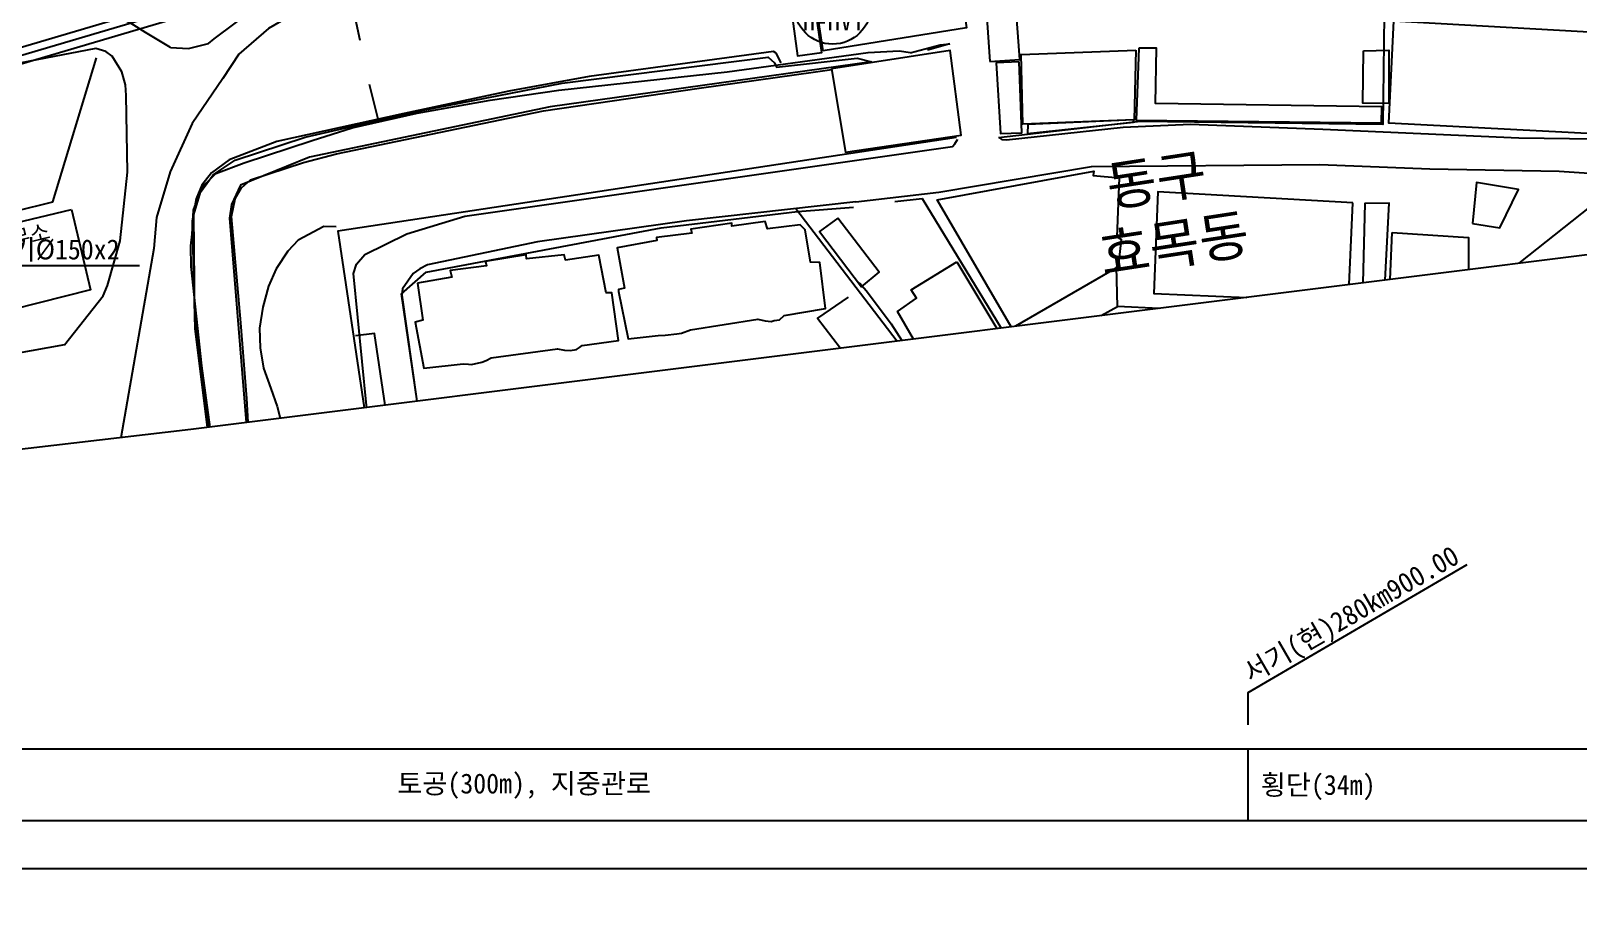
# Model space of a CAD drawing. Header units: millimetres. Extents: x 2406 to 3202, y 1103 to 1810.
# Drawn here: x 2643.5 to 2837, y 1341.5 to 1451.7 of the extents above; entities that cross this region are included whole.
import ezdxf
from ezdxf.enums import TextEntityAlignment as Align
from ezdxf.xclip import XClip

# ---------------------------------------------------------------- set-up
doc = ezdxf.new("R2010")
doc.units = ezdxf.units.MM
doc.header["$LTSCALE"] = 10
doc.header["$MEASUREMENT"] = 0
doc.header["$XCLIPFRAME"] = 2
for name, color, linetype in [('TN-CABL', 4, 'Continuous'), ('TT-TABL-LIN1', 4, 'Continuous'), ('TT-TABL-LIN2', 1, 'Continuous'), ('TT-TABL-TEX2', 3, 'Continuous'), ('TZ-BASE', 253, 'Continuous'), ('TZ-CABL', 4, 'Continuous'), ('TZ-LEAL', 1, 'Continuous'), ('TZ-LEAT', 3, 'Continuous')]:
    doc.layers.add(name, color=color, linetype=linetype)
doc.layers.add('TX-PAPR', color=2, linetype='Continuous', plot=False)
doc.styles.get("Standard").update_dxf_attribs({"font": 'GulimChe.ttf'})
doc.styles.add('SYMBTEXT', font='GulimChe.ttf')
doc.linetypes.add('ZIGZAG', pattern='A,0.0001,-0.2,[131,ltypeshp.shx,S=0.2,R=0,X=-0.2,Y=0],-0.4,[131,ltypeshp.shx,S=0.2,R=180,X=0.2,Y=0],-0.2', length=0.8001)
doc.dimstyles.new('D1', dxfattribs={"dimtxt": 3, "dimasz": 2.5, "dimexe": 0.5, "dimexo": 0.5, "dimgap": 0.5, "dimtad": 1, "dimdec": 0, "dimzin": 1, "dimdsep": 46, "dimlunit": 6, "dimtxsty": 'Standard', "dimcen": 1, "dimclrd": 1, "dimclre": 1, "dimclrt": 3, "dimadec": 0, "dimazin": 0, "dimtfac": 1, "dimtdec": 0, "dimtix": 1, "dimtmove": 2, "dimatfit": 3, "dimfxl": 0, "dimtvp": 2, "dimlwd": -1, "dimlwe": -1, "dimarcsym": 0})

# ---------------------------------------------------------------- blocks, each defined once
blk = doc.blocks.new('JD-222')
at = {"layer": 'TZ-BASE', "flags": 128}
blk.add_lwpolyline([(88.42, -23.01), (137.64, -6.77, -0.047823), (249.31, 18.56), (335.76, 29.65, -0.010937), (361.86, 32.42), (376.88, 33.68)], format="xyb", dxfattribs=at)
at = {"layer": 'TZ-BASE'}
for points, elevation in [([(183.91, -102.29), (198.79, -98.37), (203.33, -97.04), (210.77, -94.41), (212.75, -93.43), (215.29, -91.93), (216.26, -91.34), (216.86, -90.96), (217.11, -90.66), (217.36, -90.36), (217.51, -89.84), (217.73, -89.27), (217.89, -86.05), (217.55, -78.69), (215.73, -69.88), (213.73, -60.45), (213.06, -57.84), (212.46, -56.87), (211.95, -55.84), (211.36, -54.81), (211.05, -54.22), (210.75, -53.09), (210.43, -51.69), (209.72, -47.92), (208.44, -38.32), (207.11, -25.89), (207.04, -23.31), (207.2, -21.85), (207.39, -18.83), (208.21, -16.59), (208.54, -15.83), (209.48, -14.96), (210.2, -14.26), (213.73, -12.92), (222.22, -10.11), (227.23, -8.54), (235.37, -6.69), (244.49, -5.07), (253.07, -3.83), (274.12, -1.53), (291.75, 0.87), (295.64, 1.08), (297.06, 0.89)], 51), ([(290.52, -27.87), (290.6, -27.92), (290.69, -27.97), (290.75, -28.02), (290.97, -28.26), (291.5, -28.91), (293.29, -31.28), (294.64, -33.05), (296.45, -35.89), (297.82, -37.47), (300.45, -40.38), (300.56, -40.54), (300.6, -40.61), (300.64, -40.68), (300.65, -40.74), (300.66, -40.79), (300.67, -40.83), (300.67, -40.87), (300.66, -40.92), (300.66, -40.96)], 53)]:
    blk.add_lwpolyline(points, dxfattribs=dict(at, elevation=elevation))
at = {"layer": 'TZ-BASE', "elevation": 54.74, "flags": 128}
blk.add_lwpolyline([(353.72, 1.09), (356.87, 1.17), (356.86, -5.49), (353.61, -5.44), (353.72, 1.09)], dxfattribs=at)
at = {"layer": 'TZ-BASE'}
for points in [[(204.53, 1.53, 45.59), (201.38, 3.4, 45.52), (199.6, 4.51, 45.5), (197.34, 5.57, 45.4), (195.21, 6.43, 45.38), (193.68, 6.76, 45.43), (193.12, 6.69, 45.43), (186.51, 4.99, 45.59), (183.35, 13.23, 45.92), (182.74, 16.08, 45.95), (180.75, 24.66, 46.09), (178.76, 38.66, 45.47)], [(204.53, 1.53, 45.59), (206.77, 1.4, 45.62), (209.27, 2, 45.84), (209.98, 2.6, 45.84), (215.37, 6.64, 45.86), (223.85, 11.54, 46.25), (229.43, 13.85, 46.56), (238.93, 16.26, 46.95), (248.33, 18.04, 47.29), (259.96, 19.53, 47.5), (277.92, 20.85, 47.93), (303.3, 22.2, 48.76), (321.4, 22.97, 49.17)], [(321.1, 19.84, 49.42), (298.48, 18.53, 48.7), (271.31, 16.71, 47.81), (247.06, 14.27, 47.17), (236.02, 12.18, 46.54), (228.96, 10.29, 46.51), (223.61, 7.89, 46.05), (216.76, 3.9, 45.96), (213.07, 0.67, 45.86), (211.04, -2.36, 45.82), (207.23, -8, 45.66), (204.46, -14.03, 45.59), (202.75, -19.77, 45.59), (202.44, -23.65, 45.59), (196.69, -56.57, 45.39)], [(308.09, -9.76, 50.78), (308.47, -9.98, 50.78), (309.04, -10.04, 50.78), (323.66, -8.46, 50.36), (332.06, -8.1, 50.36), (348.6, -8.69, 50.58), (373.11, -9.8, 53.31), (392.18, -10.05, 53.48), (393.25, -10.03, 53.48), (394.07, -9.56, 53.48), (394.24, -8.89, 53.48), (392.75, -5.57, 53.23), (385.8, 7.16, 52.2), (384.45, 9.11, 52.2), (383.08, 11.17, 52.2), (381.6, 13.28, 52.2), (379.17, 15.29, 51.98), (372.83, 17.01, 51.44), (363.38, 18.17, 50.91), (351.34, 18.69, 50.27), (338.3, 18.9, 49.84), (321.1, 19.84, 49.42)], [(306.99, -0.22, 51.95), (310.72, 0.02, 51.89), (309.57, 15.79, 51.59), (305.89, 15.54, 51.61), (306.99, -0.22, 51.95)], [(386.34, 3.21, 56.74), (385.78, -6.47, 56.59), (383.68, -6.59, 56.59), (383.29, -9.35, 56.43), (356.86, -7.96, 56.18), (357.5, 4.86, 55.69), (386.34, 3.21, 56.74)], [(297.03, 0.85, 51.12), (300.75, 1.83, 50.87), (301.98, 1.96, 50.88)], [(301.98, 1.96, 50.88), (299.16, 1.16, 51.18)], [(620.05, -21.68, 46.52), (607.2, -16.58, 47.07), (597.77, -13.03, 47.98), (587.41, -10.01, 48.49), (570.34, -5.3, 49.24), (551.38, -1.17, 49.99), (533.32, 1.85, 50.14), (521.73, 2.82, 50.57), (511.71, 2.91, 50.84), (503.57, 2.26, 51.24), (491.34, 0.28, 51.72), (478.06, -2.19, 52.3), (470.41, -4.4, 52.78), (457.1, -9.37, 53.01), (450.37, -12.46, 53.27), (438.95, -19.49, 53.52), (427.25, -28.06, 53.52), (372.1, -72.22, 54.36), (370.19, -73.78, 54.41), (369.9, -74.68, 54.41), (369.97, -75.56, 54.41), (371.92, -77.07, 54.62)], [(180.35, -20.14, 46.12), (189.8, -17.79, 47.04), (195.24, 0.24, 46.68)], [(191.25, -35.67, 45.4), (196.07, -29.58, 45.69), (196.65, -28.26, 45.69), (198.21, -22.67, 45.69), (199.13, -14.07, 45.8), (198.95, -4.51, 45.73), (198.89, -3.14, 45.66), (198.43, -1.55, 45.57), (197.23, 0.41, 45.46), (196.43, 1, 45.46), (195.17, 1.39, 45.4), (182.55, -1.01, 45.4)], [(280.86, -0.42, 50.02), (280.26, 0.79, 49.86), (279.93, 1, 49.86), (256.88, -2.12, 49.86), (246.82, -3.95, 49.86), (233.75, -6.73, 49.86), (217.82, -10.23, 50.36), (211.85, -12.56, 50.35), (209.63, -14.15, 50.35), (208.42, -15.7, 50.31), (207.74, -17.42, 50.3), (207.23, -20.2, 50.3), (207.55, -33.67, 50.32), (209.26, -47.22, 50.32), (210.51, -55.64, 50.35), (212.4, -55.28, 50.35)], [(214.73, -54.44, 53.82), (210.65, -55.39, 50.25), (208.37, -39.54, 50.63), (207.57, -32.13, 50.63), (207.42, -19.37, 50.63), (208.26, -16.59, 50.63), (209.85, -14.4, 50.57), (212.61, -12.58, 50.54), (221.34, -9.69, 50.54), (235.93, -6.37, 50.5), (253.5, -2.95, 50.5), (279.27, 0.31, 50.17), (280.04, -0.39, 50.17), (280.31, -0.93, 50.17), (290.37, 0.18, 50.24), (292.17, -0.27, 51.68)], [(325.25, 1.16, 53.81), (325.01, -7.52, 53.9), (311.09, -8.07, 53.85), (310.89, 0.62, 53.69), (325.25, 1.16, 53.81)], [(167.59, -101.69, 46.38), (205.98, -92.62, 46.1), (208.61, -90.86, 46.1), (211.03, -89.03, 46.1), (212.6, -87.03, 46.1), (213.59, -84.24, 46.1), (214.2, -78.59, 46.1), (212.75, -70.8, 46.15), (210.21, -59.69, 46.27), (210.3, -58.9, 46.27), (210.57, -56.85, 46.4), (212.23, -55.63, 46.4), (214.87, -54.88, 53.71), (214.04, -42.41, 54.34), (213.3, -32.92, 54.34), (212.12, -19.65, 54.22), (212.58, -17.43, 54.22), (213.38, -16.05, 54.22), (214.52, -15.06, 54.22), (221.14, -12.86, 54.22), (225.28, -11.79, 54.22), (251.16, -6.42, 54.2), (270.64, -3.59, 54.08), (285.18, -1.55, 52.21), (287.2, -1.22, 51.99)], [(292.17, -0.27, 51.68), (252, -5.91, 53.68), (221.91, -12.2, 54.92), (213.25, -15.7, 54.05), (212.12, -18.13, 54.04), (211.89, -19.84, 54.04), (214.73, -54.44, 53.82)], [(317.11, -92.58, 56.69), (426.98, -5.78, 53.67), (428.62, -4.62, 53.67), (429.84, -4.18, 53.65), (431.09, -4.18, 53.6), (432.57, -4.57, 53.6), (433.79, -5.46, 53.6), (434.54, -6.55, 53.6), (434.9, -8.21, 53.6), (434.67, -9.52, 53.6), (434.06, -10.58, 53.6), (432.73, -11.86, 53.6), (430.86, -12.96, 53.6), (427.09, -15.82, 53.67), (332.77, -90.68, 56.44)], [(318.09, -92.46, 57.27), (354.98, -63.64, 55.9), (427.3, -6.27, 54.46), (429.28, -4.83, 54.58), (430.59, -4.63, 54.66), (432.55, -5.06, 54.66), (433.96, -6.37, 54.66), (434.64, -7.69, 54.66), (434.58, -9.19, 54.66), (434.05, -10.28, 54.66), (433.12, -11.66, 54.66), (431.42, -12.67, 54.66), (425, -17.52, 54.62), (408.09, -30.79, 54.66), (354.34, -73.31, 55.38), (332.14, -90.76, 56.49)], [(427.41, -6.31, 47.5), (393.52, -32.9, 49.64), (354.61, -63.64, 52.43), (328.98, -84.09, 54.35), (318.24, -92.44, 55.16)], [(229.25, -103.21, 57.55), (233.22, -102.33, 57.48), (237.1, -97.25, 57.48), (229.02, -43.3, 57.6), (227.39, -26.76, 57.67), (227.77, -25.59, 57.67), (228.81, -24.4, 57.67), (234.08, -21.8, 57.67), (241.3, -19.58, 57.61), (302.32, -10.88, 51.15), (302.61, -10.56, 51.15), (302.93, -10.01, 51.15), (302.93, -10.01, 51.12)], [(290.21, -17.78, 52.7), (300.6, -16.58, 51.53), (319.67, -13.37, 50.18), (348.26, -13.13, 50.66), (362, -13.65, 52.16), (378.18, -13.96, 53.46), (396.25, -15.15, 53.79), (396.89, -17.59, 53.81), (396.79, -18.52, 54.08), (361.6, -46.38, 54.45), (301.79, -93.16, 56.7)], [(367.32, -20.5, 56.4), (370.76, -21.03, 56.21), (373.07, -16.24, 56.21), (367.83, -15.39, 56.27), (367.32, -20.5, 56.4)], [(352.36, -17.91, 63.35), (327.97, -16.55, 65.79), (327.48, -29.28, 63.63), (351.83, -30.27, 63.35), (352.36, -17.91, 63.35)], [(385.43, -15.76, 64.8), (386.03, -16.43, 64.8), (394.63, -16.77, 61.89), (395.57, -19.08, 61.79), (374.77, -35.69, 66.71), (369.38, -28.89, 66.67), (369.65, -28.73, 66.67), (369.45, -28.44, 64.86), (385.43, -15.76, 64.8)], [(192.12, -18.75, 49.07), (194.51, -28.79, 49.02), (184.81, -31.29, 49.02), (184.1, -28.22, 49.02), (164.67, -32.96, 49.02), (163.03, -25.72, 49.02), (192.12, -18.75, 49.07)], [(192.12, -18.75, 49.07), (194.51, -28.79, 49.02), (184.81, -31.29, 49.02), (184.1, -28.22, 49.02), (164.67, -32.96, 49.02), (163.03, -25.72, 49.02), (192.12, -18.75, 49.07)], [(290.21, -17.78, 52.7), (269.03, -20.17, 55.87), (250.39, -22.79, 57.2), (236.64, -25.69, 57.49), (235.69, -26.19, 57.49), (234.84, -26.77, 57.49), (233.53, -28.68, 57.49), (233.44, -29.47, 57.49), (243.56, -101.47, 57.6)], [(335.96, -68.77, 54.99), (397.38, -20.22, 54.03), (397.59, -19.68, 54.03), (397.64, -19.23, 54.03), (396.89, -17.59, 53.81)], [(353.58, -29.33, 56.69), (356.34, -29.1, 56.69), (356.93, -17.97, 56.69), (353.87, -18.02, 56.71), (353.58, -29.33, 56.69)], [(225.23, -20.94, 58.25), (223.7, -20.89, 58.25), (220.46, -22.59, 58.25), (219.18, -23.95, 58.25), (217.72, -26.18, 58.25), (216.78, -28.37, 58.25), (216.05, -30.96, 58.25), (215.64, -33.62, 58.25), (215.73, -36.05, 58.25), (216.16, -38.6, 58.25), (217.05, -41.16, 58.25), (217.83, -43.4, 58.25), (218.61, -46.25, 58.25), (219.44, -49.39, 58.25), (220.23, -53.45, 58.23), (220.8, -56.56, 58.23), (221.6, -59.34, 58.23), (222.38, -61.96, 58.23), (223.09, -64.54, 58.21), (224.13, -68.26, 58.21), (224.89, -71.09, 58.21), (225.94, -74.22, 58.21), (226.99, -77.34, 58.21), (227.63, -79.57, 58.21), (228.03, -82.12, 58.21), (228.21, -84.46, 58.21), (228.24, -86.73, 58.21), (227.96, -88.94, 58.21), (226.95, -91.37, 58.21), (225.21, -93.4, 58.21), (222.95, -95.54, 58.21), (217.99, -98.81, 58.21), (209.54, -102.05, 58.21), (201.61, -104.44, 58.11), (189.8, -107.9, 58.04)], [(302.86, -25.3, 55.86), (309.8, -36.91, 55.82), (301.44, -41.84, 55.84), (295.42, -31.52, 55.96), (297.82, -29.87, 56.01), (297.15, -28.82, 55.88), (302.86, -25.3, 55.86)], [(191.25, -35.67, 45.4), (185.01, -36.8, 45.39), (183.11, -28.58, 45.39)], [(289.27, -29.74, 57.97), (285.44, -32.35, 57.95), (296, -46.22, 57.97), (300.5, -43.38, 57.97)], [(232.62, -52.04, 57.78), (230.03, -34.26, 57.83), (227.64, -34.56, 57.97)], [(283.65, -41.91, 57.73), (282.91, -37.16, 57.85), (268.62, -39.5, 57.8), (269.2, -44.12, 57.8)], [(261.4, -45.56, 57.64), (260.74, -40.65, 57.66), (249.46, -42.52, 57.59), (250.16, -47.58, 57.61)]]:
    blk.add_polyline3d(points, dxfattribs=at)
at = {"layer": 'TZ-BASE', "linetype": 'Continuous'}
for points in [[(228.25, 2.38, 50.03), (227.06, 7.84, 50.03), (235.02, 10.29, 50.03), (242.37, 11.77, 50.04), (252.94, 13.07, 50.07), (263.65, 14.34, 50.11), (277.69, 15.63, 50.14), (308.92, 17.92, 50.8), (333.53, 17.96, 51.62), (333.58, 17.13, 51.62)], [(284.49, 10.78, 53.95), (281.6, 10.36, 53.92), (282.93, 0.48, 53.95), (285.98, 0.87, 53.95), (284.49, 10.78, 53.95)], [(286.14, 1.08, 51.58), (285.04, 8.21, 51.58), (303.1, 10.78, 51.58), (304.04, 3.97, 51.58), (286.14, 1.08, 51.58)], [(322.23, 6.59, 51.03), (335.02, 5.88, 52.67), (356.3, 5.58, 52.33), (356.12, -8.13, 52.43), (325.83, -7.75, 52.39), (308.06, -9.78, 52.91)], [(287.16, -1.14, 54.54), (288.94, -11.6, 54.56), (303.41, -9.45, 54.51), (302.03, 1.13, 54.51), (287.16, -1.14, 54.54)], [(325.6, 1.45, 54.02), (325.28, -7.57, 53.99), (355.97, -7.93, 53.99), (355.98, -5.93, 54.25), (327.68, -5.5, 54.06), (327.82, 1.43, 53.9), (325.6, 1.45, 54.02)], [(310.63, -0.3, 52.57), (307.78, -0.4, 52.74), (308.32, -9.26, 52.76), (310.99, -9.18, 52.79), (310.63, -0.3, 52.57)], [(230.53, -7.6, 50.52), (229.4, -3.12, 50.03)], [(311.72, -8.14, 52.79), (311.67, -9.26, 52.81), (324.93, -7.82, 52.83), (324.97, -7.55, 52.83), (311.72, -8.14, 52.79)], [(302.8, -9.76, 53.18), (225.45, -21.47, 59.21), (236.7, -97.1, 59.2), (233.1, -102.12, 59.2), (226.43, -103.55, 59.2)], [(295.08, -17.75, 52.95), (298.52, -17.39, 52.85), (310.84, -37.66, 56.59)], [(243.81, -101.44, 58.68), (233.41, -29.32, 58.41), (236.5, -26.61, 58.71), (265.86, -21.05, 58.08), (282.94, -18.99, 54.85), (289.93, -18.46, 53.65)], [(282.72, -18.62, 53.82), (301.33, -43, 56.12), (289.85, -52.17, 56.44), (272.52, -66.24, 58.01), (295.69, -95.17, 58.2)], [(361.97, -45.37, 56.73), (351.71, -32.25, 57.08), (322.94, -30.88, 57.19), (322.81, -25.92, 56.86)], [(301.33, -43, 56.12), (322.94, -30.88, 57.19)]]:
    blk.add_polyline3d(points, dxfattribs=at)
at = {"layer": 'TZ-BASE'}
for points in [[(309.76, -33.63, 61.57), (300.37, -17.55, 61.74), (319.97, -13.94, 60.62), (319.91, -14.51, 59.22), (323.13, -14.8, 59.12), (322.85, -22.18, 61.41), (323.39, -22.46, 61.41), (323.02, -25.93, 61.7)], [(260.53, -29, 81.04), (261.75, -34.92, 80.97), (265.48, -34.51, 80.81), (266.37, -34.5, 80.81), (267.84, -34.33, 80.81), (268.41, -34.22, 80.81), (269.55, -33.8, 80.81), (277.96, -32.47, 80.76), (278.86, -32.68, 80.76), (279.62, -32.75, 80.76), (280, -32.65, 80.76), (280.68, -32.58, 80.76), (281.24, -32, 80.76), (286.43, -31.13, 80.97), (285.73, -25.4, 81.07), (284.54, -25.33, 81.14), (283.89, -21.32, 81.19), (283.26, -20.66, 81.16), (279.18, -21.17, 81.14), (278.88, -20.25, 81.14), (274.71, -20.85, 84.29), (274.69, -20.46, 84.29), (269.57, -21.22, 84.29), (269.7, -21.7, 84.29), (265.3, -22.24, 80.07), (265.35, -22.63, 80), (260.35, -23.56, 79.98), (261.29, -28.61, 80.17), (260.55, -28.76, 81.28)], [(287.95, -19.85, 54.8), (285.69, -21.5, 54.8), (290.94, -28.42, 54.8), (293.12, -26.6, 54.77)], [(235.39, -27.97, 79.93), (236.07, -32.61, 79.96), (235.09, -32.87, 79.93), (236.2, -38.6, 80), (241.1, -38.06, 80.03), (241.76, -38.13, 80.03), (242.14, -38.15, 80.03), (243.44, -37.88, 80.03), (243.97, -37.64, 80.03), (244.63, -37.32, 80), (252.89, -36.19, 80), (253.77, -36.37, 80), (254.5, -36.41, 80), (255.28, -36.26, 80), (255.65, -36.03, 79.98), (256.01, -35.79, 79.98), (260.53, -35.13, 79.98), (259.7, -29.19, 79.98), (259, -29.18, 79.98), (258.09, -24.47, 79.96), (253.89, -25.11, 79.98), (253.75, -24.42, 79.96), (249.02, -24.93, 84.52), (248.99, -24.42, 84.41), (243.92, -25.27, 84.43), (244.01, -25.79, 84.43), (239.5, -26.37, 80.31), (239.71, -27.23, 80.22)]]:
    blk.add_polyline3d(points, close=True, dxfattribs=at)
at = {"layer": 'TZ-BASE', "linetype": 'Continuous'}
blk.add_polyline3d([(357.27, -21.63, 57.55), (366.83, -22.25, 56.96), (366.85, -27.23, 57.29), (356.96, -29.91, 58.53)], close=True, dxfattribs=at)
at = {"layer": 'TZ-BASE'}
blk.add_arc((324.63, -572.15), 600, 97.30827, 108.26011, dxfattribs=at)
at = {"layer": 'TZ-BASE', "ltscale": 10}
for s, p in [('동구', (321.98, -18.42)), ('효목동', (321.1, -26.96))]:
    blk.add_text(s, height=5, rotation=8.7149, dxfattribs=at).set_placement(p)
at = {"layer": 'TZ-BASE'}
blk.add_text('대구객화차사무소', height=2, rotation=13.7847, dxfattribs=at).set_placement((170.1, -27.15, 50.45))
blk = doc.blocks.new('TTTW101-2')
blk.add_line((-6, 0), (6, 0))
blk.add_circle((0, 0), 6)
at = {"style": 'SYMBTEXT'}
for tag, p in [('TTTW_TITLE_1', (0.17, 2.77)), ('TTTW_TITLE_2', (0.17, -2.31))]:
    blk.add_attdef(tag, text='', height=3, dxfattribs=at).set_placement(p, align=Align.MIDDLE_CENTER)
blk = doc.blocks.new('JD-FJF6')
at = {"layer": 'TZ-BASE'}
ref = blk.add_blockref('TTTW101-2', (278.42, 76.17), dxfattribs=dict(at, xscale=0.7999999999759675, yscale=0.7999999999759675, zscale=0.7999999999759675, rotation=8.393036539132272e-10))
ref.add_attrib('TTTW_TITLE_1', '3-80/U', dxfattribs={"layer": '0', "height": 2.4, "style": 'SYMBTEXT', "width": 0.7}).set_placement((278.56, 78.39), align=Align.MIDDLE_CENTER)
ref.add_attrib('TTTW_TITLE_2', 'H-HVT', dxfattribs={"layer": '0', "height": 2.4, "style": 'SYMBTEXT'}).set_placement((278.56, 74.32), align=Align.MIDDLE_CENTER)
blk = doc.blocks.new('JD-경부고속하선표_190503')
at = {"layer": 'TT-TABL-LIN1'}
blk.add_lwpolyline([(2, 114), (785.58, 114), (785.58, 39), (2, 39)], close=True, dxfattribs=at)
at = {"layer": 'TT-TABL-LIN2'}
for points in [[(785.58, 105), (9.33, 105)], [(785.58, 99), (9.33, 99)]]:
    blk.add_lwpolyline(points, dxfattribs=at)

msp = doc.modelspace()

# ---------------------------------------------------------------- linework, layer by layer
at = {"layer": 'TN-CABL', "linetype": 'ZIGZAG', "ltscale": 0.5}
msp.add_lwpolyline([(2612.1, 1439.73), (2661.97, 1454.46)], dxfattribs=at)
at = {"layer": 'TX-PAPR'}
msp.add_lwpolyline([(2465.34, 1378.68), (2441.17, 1567.15), (2640.68, 1590.46), (2839.6, 1615.37, -0.053495), (2986.04, 1615.47, -0.055388), (3128.88, 1584.01, -0.026561), (3196.53, 1556.94), (3116.56, 1384.59, 0.026492), (3067.76, 1404.11, 0.055388), (2965.91, 1426.54, 0.052749), (2861.48, 1426.62), (2663.51, 1401.84), (2465.34, 1378.68)], format="xyb", dxfattribs=at)
at = {"layer": 'TZ-CABL'}
for points in [[(2611.62, 1440.63), (2661.89, 1455.47)], [(2612.19, 1438.71), (2662.46, 1453.56)]]:
    msp.add_lwpolyline(points, dxfattribs=at)
at = {"layer": 'TZ-LEAL'}
for points in [[(2823.07, 1384.9), (2795.68, 1368.87), (2795.68, 1364.87)], [(2795.68, 1361.87), (2795.68, 1352.87)]]:
    msp.add_lwpolyline(points, dxfattribs=at)

# ---------------------------------------------------------------- block references
at = {"layer": 'TT-TABL-LIN2'}
msp.add_blockref('JD-경부고속하선표_190503', (2410.11, 1247.87), dxfattribs=at)
at = {"layer": 'TZ-BASE'}
ref = msp.add_blockref('JD-222', (2456.44, 1448.12), dxfattribs=at)
XClip(ref).set_block_clipping_path([(8.9051011275, -69.4357209567), (-15.2658876471, 119.0326644973), (184.2449980922, 142.3416943764), (383.1604636192, 167.2458469078), (529.6003272401, 167.3541386802), (672.4431654395, 135.8893160824), (740.0938599939, 108.8227985653), (660.1282351947, -63.5301071477), (611.3286590552, -44.013482977), (509.4697626138, -21.5764315509), (405.0398606937, -21.4981905805), (207.0711708519, -46.2838070994)])
msp.add_blockref('JD-FJF6', (2465.34, 1378.68), dxfattribs=at)

# ---------------------------------------------------------------- texts
at = {"layer": 'TT-TABL-TEX2'}
msp.add_text('토공(300m), 지중관로', height=2.5, dxfattribs=at).set_placement((2705.18, 1357.37), align=Align.MIDDLE)
msp.add_text(' 횡단(34m)', height=2.5, dxfattribs=at).set_placement((2795.68, 1357.37), align=Align.MIDDLE_LEFT)
at = {"layer": 'TZ-LEAT'}
msp.add_text('서기(현)280km900.00', height=2.5, rotation=30, dxfattribs=at).set_placement((2809.18, 1377.66), align=Align.CENTER)
at = {"layer": 'TZ-LEAT', "insert": (2625.28, 1422.85), "char_height": 2.5, "attachment_point": 7}
msp.add_mtext('벽체구멍뚫기Ø150x2', dxfattribs=at)

# ---------------------------------------------------------------- leaders
at = {"layer": 'TZ-LEAL', "annotation_type": 0, "has_hookline": 1, "hookline_direction": 0, "text_width": 31.78}
msp.add_leader([(2615.02, 1422.35), (2624.78, 1422.35)], dimstyle='D1', dxfattribs=at)

doc.saveas('drawing.dxf')
